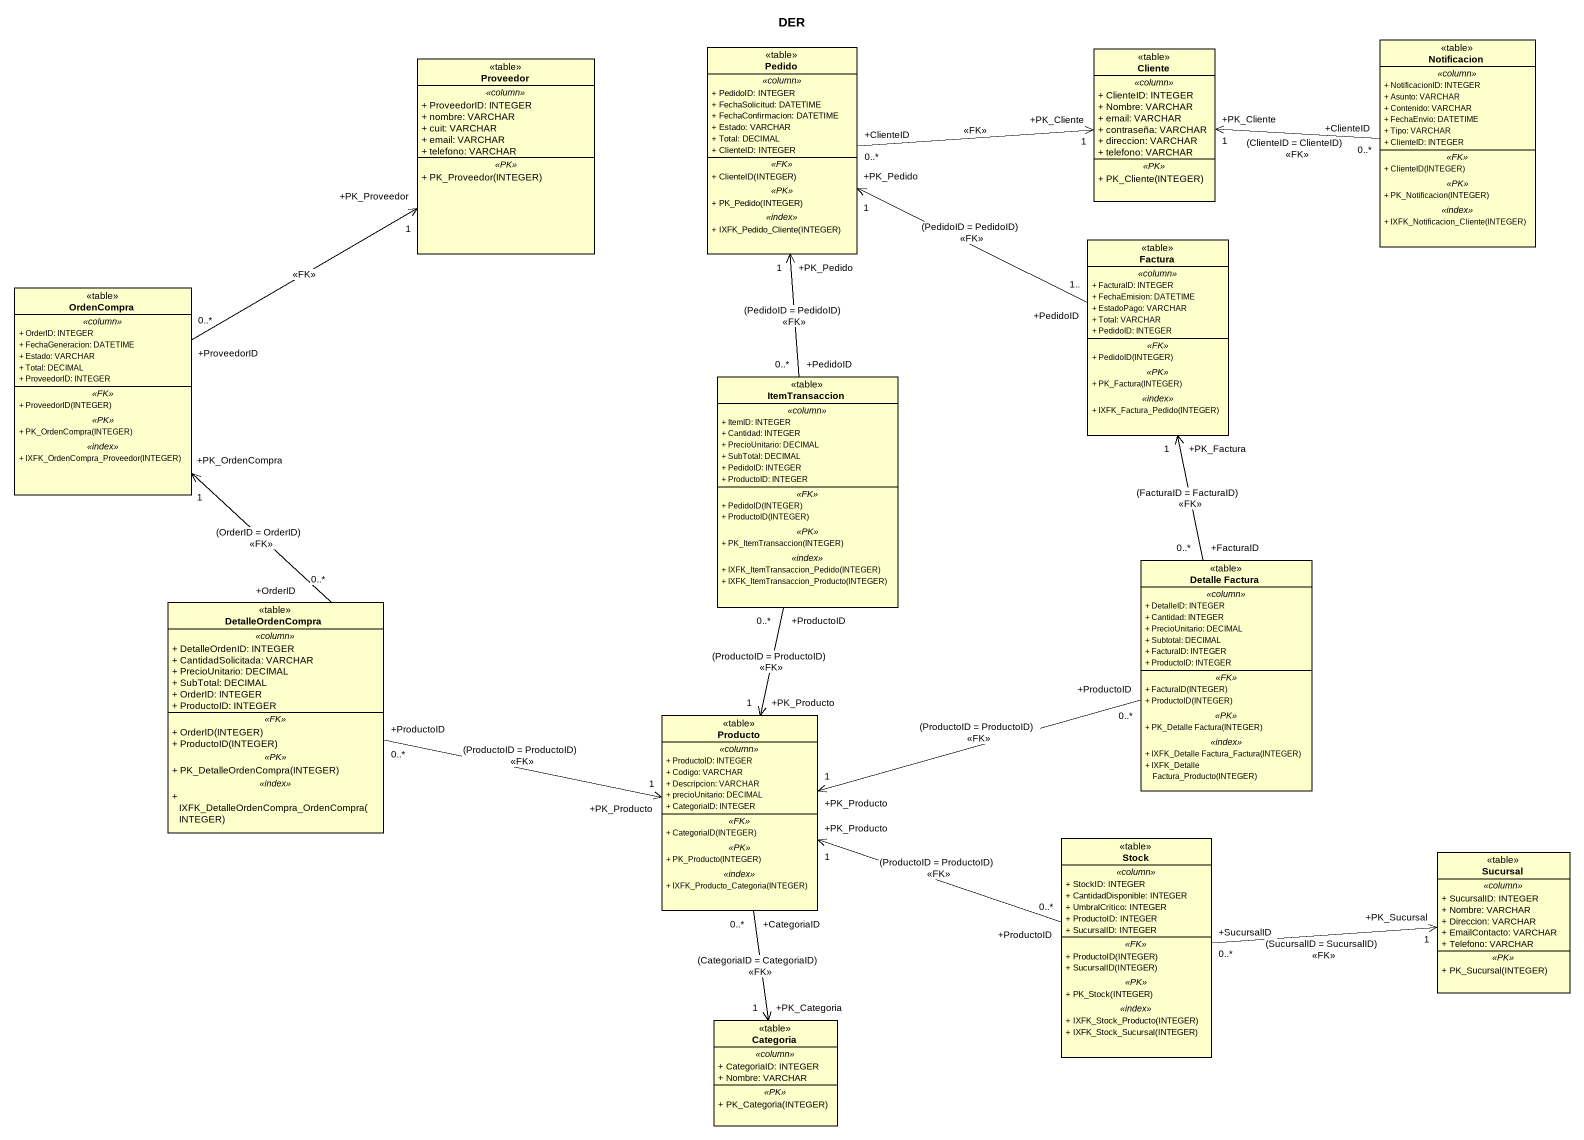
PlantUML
@startuml
title DER
hide circle
hide empty members
skinparam classAttributeIconSize 0
class Pedido <<table>> {
  .. <<column>> ..
  + PedidoID: INTEGER
  + FechaSolicitud: DATETIME
  + FechaConfirmacion: DATETIME
  + Estado: VARCHAR
  + Total: DECIMAL
  + ClienteID: INTEGER
  .. <<FK>> ..
  + ClienteID(INTEGER)
  .. <<PK>> ..
  + PK_Pedido(INTEGER)
  .. <<index>> ..
  + IXFK_Pedido_Cliente(INTEGER)
}
class Cliente <<table>> {
  .. <<column>> ..
  + ClienteID: INTEGER
  + Nombre: VARCHAR
  + email: VARCHAR
  + contraseña: VARCHAR
  + direccion: VARCHAR
  + telefono: VARCHAR
  .. <<PK>> ..
  + PK_Cliente(INTEGER)
}
class Notificacion <<table>> {
  .. <<column>> ..
  + NotificacionID: INTEGER
  + Asunto: VARCHAR
  + Contenido: VARCHAR
  + FechaEnvio: DATETIME
  + Tipo: VARCHAR
  + ClienteID: INTEGER
  .. <<FK>> ..
  + ClienteID(INTEGER)
  .. <<PK>> ..
  + PK_Notificacion(INTEGER)
  .. <<index>> ..
  + IXFK_Notificacion_Cliente(INTEGER)
}
class Proveedor <<table>> {
  .. <<column>> ..
  + ProveedorID: INTEGER
  + nombre: VARCHAR
  + cuit: VARCHAR
  + email: VARCHAR
  + telefono: VARCHAR
  .. <<PK>> ..
  + PK_Proveedor(INTEGER)
}
class Factura <<table>> {
  .. <<column>> ..
  + FacturaID: INTEGER
  + FechaEmision: DATETIME
  + EstadoPago: VARCHAR
  + Total: VARCHAR
  + PedidoID: INTEGER
  .. <<FK>> ..
  + PedidoID(INTEGER)
  .. <<PK>> ..
  + PK_Factura(INTEGER)
  .. <<index>> ..
  + IXFK_Factura_Pedido(INTEGER)
}
class OrdenCompra <<table>> {
  .. <<column>> ..
  + OrderID: INTEGER
  + FechaGeneracion: DATETIME
  + Estado: VARCHAR
  + Total: DECIMAL
  + ProveedorID: INTEGER
  .. <<FK>> ..
  + ProveedorID(INTEGER)
  .. <<PK>> ..
  + PK_OrdenCompra(INTEGER)
  .. <<index>> ..
  + IXFK_OrdenCompra_Proveedor(INTEGER)
}
class ItemTransaccion <<table>> {
  .. <<column>> ..
  + ItemID: INTEGER
  + Cantidad: INTEGER
  + PrecioUnitario: DECIMAL
  + SubTotal: DECIMAL
  + PedidoID: INTEGER
  + ProductoID: INTEGER
  .. <<FK>> ..
  + PedidoID(INTEGER)
  + ProductoID(INTEGER)
  .. <<PK>> ..
  + PK_ItemTransaccion(INTEGER)
  .. <<index>> ..
  + IXFK_ItemTransaccion_Pedido(INTEGER)
  + IXFK_ItemTransaccion_Producto(INTEGER)
}
class "Detalle Factura" as Detalle_Factura <<table>> {
  .. <<column>> ..
  + DetalleID: INTEGER
  + Cantidad: INTEGER
  + PrecioUnitario: DECIMAL
  + Subtotal: DECIMAL
  + FacturaID: INTEGER
  + ProductoID: INTEGER
  .. <<FK>> ..
  + FacturaID(INTEGER)
  + ProductoID(INTEGER)
  .. <<PK>> ..
  + PK_Detalle Factura(INTEGER)
  .. <<index>> ..
  + IXFK_Detalle Factura_Factura(INTEGER)
  + IXFK_Detalle Factura_Producto(INTEGER)
}
class DetalleOrdenCompra <<table>> {
  .. <<column>> ..
  + DetalleOrdenID: INTEGER
  + CantidadSolicitada: VARCHAR
  + PrecioUnitario: DECIMAL
  + SubTotal: DECIMAL
  + OrderID: INTEGER
  + ProductoID: INTEGER
  .. <<FK>> ..
  + OrderID(INTEGER)
  + ProductoID(INTEGER)
  .. <<PK>> ..
  + PK_DetalleOrdenCompra(INTEGER)
  .. <<index>> ..
  + IXFK_DetalleOrdenCompra_OrdenCompra(INTEGER)
}
class Producto <<table>> {
  .. <<column>> ..
  + ProductoID: INTEGER
  + Codigo: VARCHAR
  + Descripcion: VARCHAR
  + precioUnitario: DECIMAL
  + CategoriaID: INTEGER
  .. <<FK>> ..
  + CategoriaID(INTEGER)
  .. <<PK>> ..
  + PK_Producto(INTEGER)
  .. <<index>> ..
  + IXFK_Producto_Categoria(INTEGER)
}
class Stock <<table>> {
  .. <<column>> ..
  + StockID: INTEGER
  + CantidadDisponible: INTEGER
  + UmbralCritico: INTEGER
  + ProductoID: INTEGER
  + SucursalID: INTEGER
  .. <<FK>> ..
  + ProductoID(INTEGER)
  + SucursalID(INTEGER)
  .. <<PK>> ..
  + PK_Stock(INTEGER)
  .. <<index>> ..
  + IXFK_Stock_Producto(INTEGER)
  + IXFK_Stock_Sucursal(INTEGER)
}
class Sucursal <<table>> {
  .. <<column>> ..
  + SucursalID: INTEGER
  + Nombre: VARCHAR
  + Direccion: VARCHAR
  + EmailContacto: VARCHAR
  + Telefono: VARCHAR
  .. <<PK>> ..
  + PK_Sucursal(INTEGER)
}
class Categoria <<table>> {
  .. <<column>> ..
  + CategoriaID: INTEGER
  + Nombre: VARCHAR
  .. <<PK>> ..
  + PK_Categoria(INTEGER)
}
Pedido "+ClienteID\n0..*" -right-> "+PK_Cliente\n1" Cliente : <<FK>>
Notificacion "+ClienteID\n0..*" -left-> "+PK_Cliente\n1" Cliente : (ClienteID = ClienteID)\n<<FK>>
Factura "+PedidoID\n1.." -left-> "+PK_Pedido\n1" Pedido : (PedidoID = PedidoID)\n<<FK>>
OrdenCompra "+ProveedorID\n0..*" -right-> "+PK_Proveedor\n1" Proveedor : <<FK>>
ItemTransaccion "+PedidoID\n0..*" -up-> "+PK_Pedido\n1" Pedido : (PedidoID = PedidoID)\n<<FK>>
ItemTransaccion "+ProductoID\n0..*" --> "+PK_Producto\n1" Producto : (ProductoID = ProductoID)\n<<FK>>
Detalle_Factura "+FacturaID\n0..*" -up-> "+PK_Factura\n1" Factura : (FacturaID = FacturaID)\n<<FK>>
Detalle_Factura "+ProductoID\n0..*" -left-> "+PK_Producto\n1" Producto : (ProductoID = ProductoID)\n<<FK>>
DetalleOrdenCompra "+OrderID\n0..*" -up-> "+PK_OrdenCompra\n1" OrdenCompra : (OrderID = OrderID)\n<<FK>>
DetalleOrdenCompra "+ProductoID\n0..*" -right-> "+PK_Producto\n1" Producto : (ProductoID = ProductoID)\n<<FK>>
Producto "+CategoriaID\n0..*" --> "+PK_Categoria\n1" Categoria : (CategoriaID = CategoriaID)\n<<FK>>
Stock "+ProductoID\n0..*" -left-> "+PK_Producto\n1" Producto : (ProductoID = ProductoID)\n<<FK>>
Stock "+SucursalID\n0..*" -right-> "+PK_Sucursal\n1" Sucursal : (SucursalID = SucursalID)\n<<FK>>
@enduml
